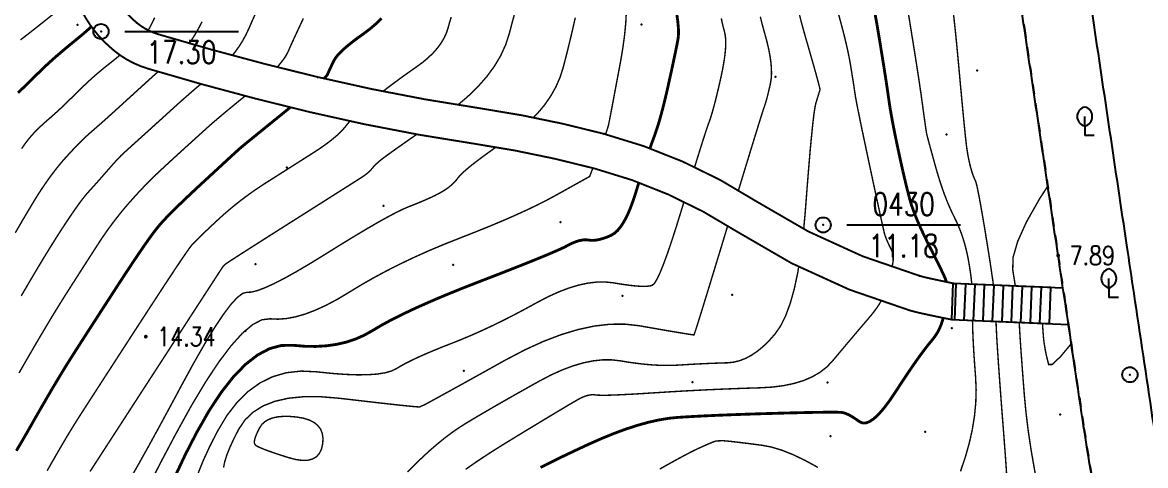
# Model space of a CAD drawing. Extents: x 940 to 2162, y 608 to 1562.
# Drawn here: x 1280.2 to 1339.5, y 795.9 to 819.3 of the extents above; entities that cross this region are included whole.
import ezdxf
from ezdxf.enums import TextEntityAlignment as Align

# ---------------------------------------------------------------- set-up
doc = ezdxf.new("R2010")
doc.units = 0
doc.header["$LTSCALE"] = 0.5
doc.header["$PDSIZE"] = 0.2
doc.linetypes.add('X6', pattern=[2, 1, -1])
doc.layers.get('0').update_dxf_attribs({"linetype": 'CONTINUOUS'})
doc.layers.add('ASSIST', color=7, linetype='CONTINUOUS', plot=False)
for name, color, linetype in [('DGX', 2, 'CONTINUOUS'), ('DLSS', 4, 'CONTINUOUS'), ('GCD', 1, 'CONTINUOUS'), ('JMD', 6, 'CONTINUOUS'), ('KZD', 1, 'CONTINUOUS'), ('SXSS', 5, 'CONTINUOUS'), ('ZBTZ', 3, 'CONTINUOUS'), ('ZDH', 1, 'CONTINUOUS')]:
    doc.layers.add(name, color=color, linetype=linetype)
doc.styles.add('HZ', font='rs.shx', dxfattribs={"width": 0.8, "bigfont": 'hztxt.shx'})
doc.linetypes.add('1161', pattern='A,0,[149,AAA.SHX,S=0.15,R=0,X=0,Y=0],-1.6', length=1.6)

# ---------------------------------------------------------------- blocks, each defined once
blk = doc.blocks.new('gc143')
for p, q in [((0, 1), (0, 2)), ((0, 1), (0, 0)), ((1, 0), (0, 0))]:
    blk.add_line(p, q)
for centre, start, end in [((0.225, 2), 102.68038, 257.31962), ((-0.225, 2), 282.68038, 77.31962)]:
    blk.add_arc(centre, 1.025, start, end)
blk = doc.blocks.new('GC200')
at = {"linetype": 'Continuous', "const_width": 0.2, "flags": 128}
blk.add_lwpolyline([(-0.1, 0, 1), (0.1, 0, 1)], format="xyb", close=True, dxfattribs=at)
blk = doc.blocks.new('gc117')
blk.add_circle((0, 0), 0.8)
blk.add_point((0, 0))

msp = doc.modelspace()

# ---------------------------------------------------------------- linework, layer by layer
at = {"layer": 'ASSIST', "linetype": 'Continuous', "flags": 128}
msp.add_lwpolyline([(1329.226, 803.58), (1334.392, 803.368), (1334.47, 805.27), (1329.304, 805.481)], close=True, dxfattribs=at)
at = {"layer": 'DGX', "linetype": 'Continuous', "const_width": 0.075, "flags": 128}
for points, elevation in [([(1280.079, 818.357), (1280.361, 818.573), (1280.666, 818.81), (1280.995, 819.069), (1281.347, 819.349), (1281.723, 819.65), (1282.122, 819.972), (1282.512, 820.289), (1282.859, 820.573), (1282.931, 820.634)], 18), ([(1310.963, 813.37), (1311.021, 813.54), (1311.068, 813.683), (1311.103, 813.796), (1311.124, 813.88), (1311.148, 813.992), (1311.187, 814.191), (1311.241, 814.475), (1311.312, 814.846), (1311.398, 815.303), (1311.5, 815.846), (1311.618, 816.475), (1311.752, 817.19), (1311.877, 817.93), (1311.972, 818.632), (1312.034, 819.298), (1312.065, 819.925)], 13), ([(1286.818, 818.866), (1286.84, 818.896), (1286.919, 819.034), (1287.026, 819.246), (1287.163, 819.531)], 17), ([(1288.981, 818.176), (1289.104, 818.342), (1289.286, 818.624), (1289.473, 818.949), (1289.665, 819.317)], 16.5), ([(1291.263, 817.539), (1291.409, 817.718), (1291.619, 818.01), (1291.809, 818.313), (1291.982, 818.629), (1292.136, 818.957), (1292.289, 819.309), (1292.462, 819.695)], 16), ([(1293.629, 816.919), (1293.764, 817.07), (1293.953, 817.31), (1294.101, 817.532), (1294.206, 817.735), (1294.298, 817.946), (1294.407, 818.189), (1294.534, 818.466), (1294.677, 818.775), (1294.837, 819.118), (1295.014, 819.494)], 15.5), ([(1302.818, 819.563), (1302.732, 819.282), (1302.655, 819.002), (1302.565, 818.726), (1302.441, 818.454), (1302.283, 818.187), (1302.091, 817.925), (1301.864, 817.668), (1301.604, 817.416), (1301.309, 817.169), (1300.979, 816.927), (1300.64, 816.689), (1300.314, 816.458), (1300.003, 816.232), (1299.706, 816.011), (1299.422, 815.797), (1299.217, 815.637)], 14.5), ([(1306.164, 819.747), (1306.029, 819.247), (1305.882, 818.687), (1305.693, 818.103), (1305.432, 817.529), (1305.098, 816.965), (1304.691, 816.411), (1304.212, 815.868), (1303.661, 815.335), (1303.169, 814.923)], 14), ([(1307.158, 814.255), (1307.345, 814.442), (1307.733, 814.903), (1308.065, 815.379), (1308.343, 815.873), (1308.564, 816.382), (1308.731, 816.908), (1308.864, 817.426), (1308.986, 817.912), (1309.097, 818.365), (1309.197, 818.785), (1309.287, 819.173), (1309.365, 819.529)], 13.5), ([(1315.666, 811.64), (1315.759, 811.942), (1315.952, 812.559), (1316.114, 813.074), (1316.248, 813.486), (1316.351, 813.796), (1316.426, 814.003), (1316.488, 814.177), (1316.554, 814.385), (1316.625, 814.628), (1316.701, 814.906), (1316.782, 815.219), (1316.867, 815.566), (1316.957, 815.949), (1317.052, 816.366), (1317.14, 816.785), (1317.209, 817.17), (1317.261, 817.522), (1317.294, 817.841), (1317.308, 818.126), (1317.305, 818.379), (1317.283, 818.598), (1317.243, 818.785), (1317.196, 818.956), (1317.152, 819.132), (1317.111, 819.312), (1317.074, 819.496)], 12), ([(1280.141, 812.61), (1280.222, 812.73), (1280.304, 812.847), (1280.386, 812.958), (1280.469, 813.065), (1280.551, 813.168), (1280.634, 813.266), (1280.718, 813.36), (1280.804, 813.453), (1280.896, 813.548), (1280.993, 813.645), (1281.096, 813.745), (1281.204, 813.847), (1281.318, 813.952), (1281.438, 814.059), (1281.563, 814.168), (1281.689, 814.277), (1281.81, 814.384), (1281.927, 814.488), (1282.039, 814.59), (1282.147, 814.689), (1282.25, 814.786), (1282.349, 814.88), (1282.443, 814.972), (1282.539, 815.066), (1282.642, 815.167), (1282.752, 815.274), (1282.869, 815.389), (1282.993, 815.51), (1283.124, 815.638), (1283.262, 815.773), (1283.407, 815.914), (1283.559, 816.059), (1283.715, 816.205), (1283.877, 816.352), (1284.044, 816.499), (1284.216, 816.646), (1284.394, 816.795), (1284.577, 816.944), (1284.765, 817.093), (1284.952, 817.242), (1285.133, 817.388), (1285.308, 817.531), (1285.332, 817.551)], 17), ([(1279.804, 808.166), (1280.199, 808.843), (1280.534, 809.41), (1280.808, 809.866), (1281.023, 810.21), (1281.208, 810.495), (1281.394, 810.769), (1281.58, 811.033), (1281.767, 811.287), (1281.954, 811.531), (1282.143, 811.765), (1282.331, 811.989), (1282.521, 812.202), (1282.707, 812.404), (1282.886, 812.595), (1283.057, 812.773), (1283.222, 812.94), (1283.378, 813.095), (1283.527, 813.238), (1283.669, 813.368), (1283.804, 813.487), (1283.932, 813.598), (1284.053, 813.704), (1284.169, 813.805), (1284.279, 813.901), (1284.384, 813.993), (1284.482, 814.08), (1284.574, 814.162), (1284.66, 814.24), (1284.761, 814.331), (1284.898, 814.455), (1285.07, 814.611), (1285.278, 814.8), (1285.52, 815.021), (1285.799, 815.275), (1286.113, 815.561), (1286.462, 815.88), (1286.816, 816.202), (1287.146, 816.499), (1287.345, 816.677)], 16.5), ([(1280.119, 804.832), (1280.561, 805.588), (1280.969, 806.277), (1281.342, 806.897), (1281.682, 807.45), (1281.987, 807.936), (1282.264, 808.368), (1282.521, 808.761), (1282.758, 809.113), (1282.974, 809.426), (1283.169, 809.7), (1283.343, 809.934), (1283.497, 810.128), (1283.63, 810.283), (1283.754, 810.419), (1283.88, 810.559), (1284.008, 810.702), (1284.138, 810.848), (1284.271, 810.997), (1284.405, 811.15), (1284.542, 811.306), (1284.681, 811.465), (1284.815, 811.62), (1284.939, 811.76), (1285.053, 811.887), (1285.157, 812.001), (1285.25, 812.101), (1285.333, 812.187), (1285.405, 812.26), (1285.467, 812.319), (1285.532, 812.379), (1285.612, 812.452), (1285.709, 812.54), (1285.821, 812.642), (1285.949, 812.758), (1286.093, 812.888), (1286.253, 813.032), (1286.428, 813.191), (1286.616, 813.36), (1286.814, 813.539), (1287.02, 813.725), (1287.235, 813.921), (1287.46, 814.125), (1287.693, 814.337), (1287.936, 814.558), (1288.188, 814.788), (1288.447, 815.022), (1288.71, 815.256), (1288.978, 815.491), (1289.25, 815.727), (1289.527, 815.963), (1289.605, 816.028)], 16), ([(1280, 800.756), (1280.423, 801.493), (1280.823, 802.183), (1281.2, 802.825), (1281.553, 803.419), (1281.884, 803.966), (1282.192, 804.466), (1282.476, 804.918), (1282.743, 805.336), (1282.996, 805.733), (1283.237, 806.109), (1283.464, 806.464), (1283.679, 806.798), (1283.881, 807.112), (1284.069, 807.404), (1284.245, 807.676), (1284.417, 807.936), (1284.595, 808.195), (1284.778, 808.451), (1284.967, 808.706), (1285.161, 808.958), (1285.36, 809.209), (1285.565, 809.458), (1285.776, 809.704), (1285.991, 809.948), (1286.208, 810.188), (1286.428, 810.425), (1286.65, 810.657), (1286.874, 810.886), (1287.101, 811.111), (1287.331, 811.332), (1287.563, 811.55), (1287.788, 811.758), (1287.997, 811.95), (1288.19, 812.128), (1288.367, 812.29), (1288.528, 812.437), (1288.673, 812.569), (1288.801, 812.686), (1288.913, 812.788), (1289.02, 812.884), (1289.133, 812.986), (1289.25, 813.092), (1289.372, 813.203), (1289.5, 813.319), (1289.633, 813.44), (1289.771, 813.565), (1289.914, 813.696), (1290.077, 813.842), (1290.275, 814.014), (1290.507, 814.212), (1290.773, 814.436), (1291.074, 814.687), (1291.409, 814.963), (1291.779, 815.265), (1291.94, 815.396)], 15.5), ([(1297.472, 814.063), (1297.371, 813.947), (1297.244, 813.791), (1297.114, 813.636), (1296.961, 813.476), (1296.787, 813.311), (1296.59, 813.143), (1296.372, 812.97), (1296.131, 812.792), (1295.869, 812.611), (1295.585, 812.424), (1295.287, 812.235), (1294.983, 812.041), (1294.674, 811.845), (1294.36, 811.645), (1294.04, 811.442), (1293.715, 811.236), (1293.385, 811.026), (1293.049, 810.813), (1292.714, 810.595), (1292.385, 810.372), (1292.063, 810.142), (1291.748, 809.906), (1291.439, 809.663), (1291.137, 809.415), (1290.841, 809.16), (1290.553, 808.9), (1290.28, 808.647), (1290.034, 808.416), (1289.815, 808.208), (1289.621, 808.022), (1289.454, 807.858), (1289.313, 807.716), (1289.199, 807.597), (1289.111, 807.5), (1289.001, 807.357), (1288.82, 807.101), (1288.567, 806.732), (1288.244, 806.25), (1287.85, 805.655), (1287.386, 804.946), (1286.85, 804.125), (1286.243, 803.19), (1285.632, 802.247), (1285.082, 801.397), (1284.594, 800.643), (1284.168, 799.983), (1283.803, 799.418), (1283.5, 798.948), (1283.259, 798.573), (1283.079, 798.292), (1282.924, 798.045), (1282.756, 797.773), (1282.576, 797.475), (1282.383, 797.15), (1282.178, 796.8), (1281.96, 796.424), (1281.729, 796.022), (1281.486, 795.594)], 14.5), ([(1300.998, 813.367), (1300.511, 813.027), (1300.064, 812.712), (1299.699, 812.453), (1299.416, 812.249), (1299.214, 812.1), (1299.094, 812.006), (1299.017, 811.941), (1298.945, 811.877), (1298.877, 811.816), (1298.815, 811.755), (1298.757, 811.697), (1298.705, 811.641), (1298.657, 811.586), (1298.614, 811.533), (1298.57, 811.48), (1298.518, 811.426), (1298.459, 811.37), (1298.392, 811.313), (1298.318, 811.254), (1298.236, 811.194), (1298.147, 811.132), (1298.051, 811.069), (1297.904, 810.976), (1297.666, 810.825), (1297.336, 810.615), (1296.915, 810.348), (1296.401, 810.022), (1295.796, 809.638), (1295.099, 809.196), (1294.31, 808.696), (1293.526, 808.199), (1292.843, 807.765), (1292.263, 807.395), (1291.784, 807.089), (1291.407, 806.846), (1291.131, 806.667), (1290.957, 806.552), (1290.885, 806.501), (1290.865, 806.482), (1290.847, 806.465), (1290.831, 806.45), (1290.816, 806.436), (1290.804, 806.424), (1290.794, 806.413), (1290.785, 806.404), (1290.779, 806.397), (1290.718, 806.306), (1290.549, 806.047), (1290.271, 805.619), (1289.883, 805.022), (1289.387, 804.256), (1288.781, 803.322), (1288.066, 802.219), (1287.242, 800.947), (1286.413, 799.668), (1285.683, 798.54), (1285.052, 797.565), (1284.519, 796.743), (1284.086, 796.073), (1283.752, 795.556)], 14), ([(1285.898, 795.213), (1286.341, 795.992), (1286.832, 796.874), (1287.373, 797.86), (1287.962, 798.949), (1288.601, 800.14), (1289.235, 801.304), (1289.81, 802.31), (1290.327, 803.158), (1290.785, 803.847), (1291.185, 804.378), (1291.527, 804.751), (1291.81, 804.965), (1292.035, 805.022), (1292.271, 805.033), (1292.587, 805.113), (1292.983, 805.262), (1293.46, 805.479), (1294.017, 805.765), (1294.655, 806.12), (1295.373, 806.543), (1296.171, 807.035), (1296.974, 807.535), (1297.705, 807.982), (1298.366, 808.377), (1298.955, 808.718), (1299.474, 809.007), (1299.921, 809.243), (1300.298, 809.426), (1300.603, 809.556), (1300.865, 809.658), (1301.112, 809.758), (1301.343, 809.855), (1301.559, 809.95), (1301.761, 810.041), (1301.946, 810.13), (1302.117, 810.217), (1302.272, 810.3), (1302.416, 810.385), (1302.551, 810.473), (1302.678, 810.566), (1302.797, 810.662), (1302.908, 810.762), (1303.01, 810.867), (1303.105, 810.975), (1303.191, 811.088), (1303.304, 811.22), (1303.48, 811.389), (1303.718, 811.594), (1304.019, 811.835), (1304.382, 812.111), (1304.808, 812.424), (1305.179, 812.69)], 13.5), ([(1286.823, 794.75), (1287.488, 796.045), (1288.269, 797.524), (1289.081, 798.996), (1289.838, 800.264), (1290.542, 801.33), (1291.193, 802.194), (1291.789, 802.855), (1292.332, 803.313), (1292.821, 803.569), (1293.256, 803.622), (1293.678, 803.602), (1294.128, 803.637), (1294.606, 803.728), (1295.113, 803.875), (1295.647, 804.078), (1296.21, 804.336), (1296.8, 804.649), (1297.418, 805.019), (1298.063, 805.411), (1298.731, 805.793), (1299.424, 806.165), (1300.14, 806.527), (1300.881, 806.88), (1301.645, 807.222), (1302.434, 807.554), (1303.246, 807.876), (1304.047, 808.19), (1304.801, 808.494), (1305.507, 808.79), (1306.165, 809.077), (1306.777, 809.355), (1307.341, 809.625), (1307.857, 809.887), (1308.327, 810.139), (1308.745, 810.372), (1309.107, 810.574), (1309.414, 810.745), (1309.665, 810.885), (1309.861, 810.995), (1310.002, 811.073), (1310.087, 811.12), (1310.117, 811.137), (1310.119, 811.138), (1310.121, 811.139), (1310.122, 811.141), (1310.124, 811.142), (1310.125, 811.144), (1310.127, 811.147), (1310.128, 811.149), (1310.129, 811.152), (1310.137, 811.174), (1310.159, 811.233), (1310.196, 811.331), (1310.248, 811.466), (1310.293, 811.585)], 13), ([(1289.451, 795.443), (1289.715, 796.111), (1290.061, 796.863), (1290.489, 797.7), (1290.98, 798.518), (1291.517, 799.213), (1292.1, 799.787), (1292.728, 800.238), (1293.402, 800.568), (1294.121, 800.775), (1294.886, 800.86), (1295.697, 800.823), (1296.492, 800.74), (1297.211, 800.686), (1297.853, 800.662), (1298.418, 800.668), (1298.907, 800.703), (1299.319, 800.768), (1299.655, 800.862), (1299.914, 800.986), (1300.153, 801.128), (1300.428, 801.278), (1300.74, 801.434), (1301.088, 801.599), (1301.473, 801.77), (1301.895, 801.949), (1302.353, 802.136), (1302.847, 802.329), (1303.366, 802.535), (1303.895, 802.759), (1304.437, 803), (1304.989, 803.258), (1305.554, 803.534), (1306.129, 803.827), (1306.716, 804.137), (1307.315, 804.465), (1307.907, 804.777), (1308.476, 805.036), (1309.021, 805.245), (1309.543, 805.403), (1310.042, 805.509), (1310.517, 805.564), (1310.968, 805.567), (1311.396, 805.52), (1311.792, 805.454), (1312.148, 805.403), (1312.464, 805.366), (1312.74, 805.344), (1312.975, 805.336), (1313.171, 805.343), (1313.326, 805.364), (1313.442, 805.4), (1313.549, 805.502), (1313.682, 805.72), (1313.84, 806.055), (1314.023, 806.506), (1314.231, 807.074), (1314.464, 807.758), (1314.722, 808.559), (1315.005, 809.476), (1315.105, 809.805)], 12)]:
    msp.add_lwpolyline(points, dxfattribs=dict(at, elevation=elevation))
at = {"layer": 'DGX', "linetype": 'Continuous', "const_width": 0.075}
for points, elevation in [([(1321.116, 820.021), (1321.297, 819.299), (1321.492, 818.594), (1321.681, 817.94), (1321.844, 817.37), (1321.982, 816.885), (1322.093, 816.484), (1322.179, 816.168), (1322.239, 815.937), (1322.274, 815.791), (1322.282, 815.729), (1322.278, 815.71), (1322.274, 815.693), (1322.27, 815.677), (1322.266, 815.663), (1322.263, 815.651), (1322.26, 815.64), (1322.257, 815.631), (1322.254, 815.623), (1322.249, 815.607), (1322.238, 815.574), (1322.223, 815.524), (1322.202, 815.456), (1322.176, 815.371), (1322.145, 815.268), (1322.108, 815.148), (1322.066, 815.011), (1322.019, 814.795), (1321.965, 814.439), (1321.906, 813.942), (1321.84, 813.306), (1321.767, 812.529), (1321.689, 811.612), (1321.604, 810.554), (1321.513, 809.357), (1321.425, 808.363)], 11), ([(1326.887, 820.121), (1327.031, 819.248), (1327.161, 818.443), (1327.279, 817.705), (1327.385, 817.036), (1327.478, 816.434), (1327.558, 815.9), (1327.626, 815.433), (1327.681, 815.035), (1327.728, 814.69), (1327.769, 814.385), (1327.806, 814.12), (1327.838, 813.893), (1327.865, 813.707), (1327.888, 813.559), (1327.905, 813.452), (1327.918, 813.384), (1327.935, 813.313), (1327.964, 813.2), (1328.005, 813.044), (1328.058, 812.845), (1328.124, 812.603), (1328.203, 812.318), (1328.293, 811.989), (1328.396, 811.618), (1328.507, 811.233), (1328.622, 810.863), (1328.74, 810.51), (1328.861, 810.171), (1328.986, 809.849), (1329.115, 809.542), (1329.247, 809.251), (1329.382, 808.975), (1329.515, 808.701), (1329.637, 808.416), (1329.75, 808.119), (1329.853, 807.811), (1329.946, 807.491), (1330.029, 807.16), (1330.102, 806.817), (1330.165, 806.463), (1330.219, 806.111), (1330.264, 805.774), (1330.3, 805.453), (1330.301, 805.441)], 9.5), ([(1317.981, 810.41), (1318.226, 811.218), (1318.541, 812.248), (1318.804, 813.106), (1319.015, 813.792), (1319.175, 814.305), (1319.283, 814.645), (1319.34, 814.813), (1319.372, 814.904), (1319.407, 815.012), (1319.444, 815.139), (1319.484, 815.285), (1319.526, 815.448), (1319.57, 815.63), (1319.617, 815.83), (1319.667, 816.048), (1319.707, 816.288), (1319.724, 816.554), (1319.72, 816.845), (1319.694, 817.162), (1319.645, 817.506), (1319.575, 817.874), (1319.482, 818.269), (1319.368, 818.689), (1319.247, 819.128), (1319.134, 819.577)], 11.5), ([(1323.246, 819.773), (1323.376, 819.3), (1323.493, 818.857), (1323.598, 818.443), (1323.689, 818.058), (1323.768, 817.702), (1323.834, 817.375), (1323.887, 817.078), (1323.932, 816.806), (1323.972, 816.554), (1324.009, 816.324), (1324.042, 816.116), (1324.071, 815.928), (1324.096, 815.762), (1324.117, 815.616), (1324.135, 815.492), (1324.16, 815.334), (1324.206, 815.086), (1324.271, 814.748), (1324.358, 814.32), (1324.464, 813.803), (1324.591, 813.197), (1324.738, 812.5), (1324.905, 811.714), (1325.072, 810.931), (1325.22, 810.242), (1325.348, 809.649), (1325.457, 809.15), (1325.546, 808.746), (1325.615, 808.437), (1325.664, 808.223), (1325.694, 808.103), (1325.717, 808.028), (1325.746, 807.946), (1325.78, 807.856), (1325.82, 807.76), (1325.865, 807.657), (1325.917, 807.546), (1325.973, 807.429), (1326.036, 807.305), (1326.092, 807.174), (1326.13, 807.035), (1326.149, 806.889), (1326.149, 806.736), (1326.131, 806.575), (1326.094, 806.407), (1326.077, 806.355)], 10.5), ([(1329.333, 819.715), (1329.431, 818.806), (1329.523, 817.878), (1329.612, 816.931), (1329.694, 816.024), (1329.769, 815.22), (1329.835, 814.518), (1329.893, 813.918), (1329.943, 813.42), (1329.986, 813.025), (1330.02, 812.731), (1330.046, 812.54), (1330.069, 812.402), (1330.092, 812.269), (1330.117, 812.141), (1330.142, 812.017), (1330.167, 811.898), (1330.194, 811.784), (1330.221, 811.675), (1330.249, 811.57), (1330.278, 811.471), (1330.306, 811.377), (1330.335, 811.288), (1330.365, 811.204), (1330.395, 811.126), (1330.425, 811.053), (1330.455, 810.985), (1330.485, 810.922), (1330.522, 810.818), (1330.57, 810.624), (1330.631, 810.341), (1330.703, 809.969), (1330.787, 809.508), (1330.882, 808.958), (1330.99, 808.319), (1331.109, 807.59), (1331.226, 806.855), (1331.326, 806.197), (1331.41, 805.615), (1331.439, 805.394)], 9), ([(1334.31, 810.633), (1333.868, 809.95), (1333.183, 808.738), (1332.72, 807.712), (1332.478, 806.872), (1332.458, 806.218), (1332.543, 805.686), (1332.596, 805.347)], 8.5), ([(1290.799, 795.766), (1290.86, 796.068), (1290.97, 796.421), (1291.13, 796.826), (1291.34, 797.281), (1291.599, 797.787), (1291.93, 798.279), (1292.356, 798.688), (1292.878, 799.015), (1293.496, 799.261), (1294.208, 799.424), (1295.016, 799.506), (1295.919, 799.506), (1296.918, 799.424), (1297.899, 799.309), (1298.752, 799.211), (1299.476, 799.129), (1300.071, 799.064), (1300.537, 799.016), (1300.874, 798.984), (1301.082, 798.968), (1301.161, 798.969), (1301.177, 798.979), (1301.196, 798.989), (1301.217, 798.999), (1301.24, 799.01), (1301.266, 799.022), (1301.294, 799.034), (1301.325, 799.046), (1301.358, 799.059), (1301.456, 799.108), (1301.679, 799.228), (1302.029, 799.419), (1302.505, 799.681), (1303.107, 800.013), (1303.835, 800.417), (1304.689, 800.892), (1305.669, 801.438), (1306.692, 801.975), (1307.674, 802.424), (1308.616, 802.784), (1309.517, 803.056), (1310.378, 803.24), (1311.198, 803.335), (1311.978, 803.341), (1312.717, 803.259), (1313.391, 803.141), (1313.977, 803.039), (1314.474, 802.954), (1314.883, 802.885), (1315.203, 802.832), (1315.434, 802.796), (1315.577, 802.776), (1315.631, 802.772), (1315.668, 802.868), (1315.759, 803.145), (1315.904, 803.605), (1316.104, 804.248), (1316.357, 805.072), (1316.665, 806.079), (1317.027, 807.267), (1317.412, 808.537)], 11.5), ([(1321.16, 806.366), (1321.11, 806.06), (1320.922, 805.185), (1320.708, 804.423), (1320.467, 803.773), (1320.199, 803.236), (1319.904, 802.81), (1319.596, 802.464), (1319.286, 802.162), (1318.975, 801.906), (1318.662, 801.694), (1318.348, 801.528), (1318.033, 801.406), (1317.716, 801.33), (1317.398, 801.298), (1317.079, 801.289), (1316.759, 801.277), (1316.438, 801.265), (1316.116, 801.25), (1315.793, 801.234), (1315.469, 801.217), (1315.143, 801.197), (1314.817, 801.177), (1314.483, 801.161), (1314.134, 801.159), (1313.771, 801.168), (1313.392, 801.19), (1312.999, 801.225), (1312.591, 801.272), (1312.169, 801.331), (1311.731, 801.403), (1311.275, 801.455), (1310.798, 801.453), (1310.298, 801.399), (1309.776, 801.291), (1309.231, 801.13), (1308.665, 800.917), (1308.077, 800.65), (1307.467, 800.33), (1306.862, 799.992), (1306.29, 799.67), (1305.752, 799.364), (1305.247, 799.075), (1304.775, 798.802), (1304.336, 798.545), (1303.931, 798.305), (1303.559, 798.081), (1303.201, 797.852), (1302.836, 797.597), (1302.464, 797.317), (1302.087, 797.01), (1301.702, 796.679), (1301.312, 796.321), (1300.915, 795.937), (1300.512, 795.528)], 11), ([(1325.497, 804.548), (1325.495, 804.544), (1325.407, 804.388), (1325.295, 804.217), (1325.159, 804.03), (1324.999, 803.826), (1324.815, 803.606), (1324.614, 803.372), (1324.403, 803.125), (1324.182, 802.865), (1323.951, 802.592), (1323.71, 802.307), (1323.46, 802.009), (1323.199, 801.698), (1322.928, 801.374), (1322.628, 801.063), (1322.276, 800.791), (1321.875, 800.558), (1321.423, 800.364), (1320.92, 800.209), (1320.367, 800.092), (1319.764, 800.015), (1319.11, 799.976), (1318.43, 799.956), (1317.748, 799.932), (1317.064, 799.904), (1316.377, 799.874), (1315.689, 799.839), (1314.998, 799.802), (1314.305, 799.761), (1313.609, 799.717), (1312.95, 799.675), (1312.367, 799.641), (1311.858, 799.615), (1311.425, 799.596), (1311.067, 799.585), (1310.784, 799.583), (1310.576, 799.588), (1310.443, 799.6), (1310.346, 799.611), (1310.244, 799.611), (1310.137, 799.599), (1310.025, 799.576), (1309.909, 799.542), (1309.788, 799.496), (1309.662, 799.439), (1309.531, 799.371), (1309.361, 799.273), (1309.114, 799.129), (1308.792, 798.938), (1308.394, 798.7), (1307.921, 798.415), (1307.372, 798.083), (1306.747, 797.705), (1306.047, 797.279), (1305.339, 796.842), (1304.691, 796.428), (1304.105, 796.038), (1303.578, 795.67)], 10.5), ([(1330.336, 803.534), (1330.336, 803.509), (1330.343, 803.143), (1330.358, 802.725), (1330.381, 802.254), (1330.412, 801.73), (1330.452, 801.154), (1330.499, 800.525), (1330.527, 799.862), (1330.507, 799.184), (1330.44, 798.491), (1330.326, 797.782), (1330.165, 797.058), (1329.956, 796.318), (1329.7, 795.564)], 9.5), ([(1331.577, 803.483), (1331.586, 803.222), (1331.613, 802.676), (1331.656, 801.978), (1331.713, 801.126), (1331.786, 800.12), (1331.872, 798.961), (1331.974, 797.648), (1332.073, 796.338), (1332.152, 795.186)], 9), ([(1332.804, 803.433), (1332.812, 803.236), (1332.831, 802.888), (1332.859, 802.437), (1332.898, 801.883), (1332.946, 801.225), (1333.003, 800.463), (1333.07, 799.598), (1333.159, 798.661), (1333.279, 797.684), (1333.432, 796.666), (1333.617, 795.608), (1333.834, 794.51), (1334.084, 793.371), (1334.365, 792.193), (1334.679, 790.973), (1335.042, 789.891), (1335.469, 789.121), (1335.96, 788.663), (1336.515, 788.519), (1337.134, 788.687), (1337.818, 789.169), (1337.912, 789.269)], 8.5), ([(1335.551, 802.31), (1334.98, 801.624), (1334.539, 801.207), (1334.354, 801.21), (1334.3, 801.42), (1334.251, 801.623), (1334.208, 801.819), (1334.171, 802.008), (1334.139, 802.19), (1334.113, 802.365), (1334.092, 802.534), (1334.077, 802.695), (1334.065, 802.844), (1334.055, 802.975), (1334.047, 803.088), (1334.04, 803.184), (1334.035, 803.261), (1334.032, 803.321), (1334.031, 803.363), (1334.031, 803.383)], 8), ([(1322.169, 795.773), (1321.494, 796.144), (1320.863, 796.446), (1320.276, 796.679), (1319.734, 796.844), (1319.236, 796.94), (1318.788, 796.998), (1318.392, 797.048), (1318.05, 797.09), (1317.76, 797.124), (1317.524, 797.15), (1317.342, 797.168), (1317.212, 797.179), (1317.135, 797.181), (1317.087, 797.18), (1317.041, 797.179), (1316.998, 797.177), (1316.957, 797.175), (1316.918, 797.174), (1316.883, 797.172), (1316.849, 797.17), (1316.819, 797.168), (1316.778, 797.16), (1316.715, 797.14), (1316.628, 797.108), (1316.519, 797.065), (1316.387, 797.009), (1316.232, 796.941), (1316.054, 796.861), (1315.853, 796.769), (1315.62, 796.658), (1315.345, 796.518), (1315.028, 796.351), (1314.669, 796.157), (1314.268, 795.934), (1313.825, 795.684)], 9.5)]:
    msp.add_lwpolyline(points, dxfattribs=dict(at, elevation=elevation))
at = {"layer": 'DGX', "color": 3, "linetype": 'Continuous', "const_width": 0.15, "flags": 128}
for points, elevation in [([(1299.137, 819.494), (1298.839, 819.202), (1298.526, 818.933), (1298.198, 818.687), (1297.88, 818.46), (1297.597, 818.245), (1297.347, 818.044), (1297.132, 817.857), (1296.951, 817.682), (1296.804, 817.521), (1296.692, 817.374), (1296.614, 817.239), (1296.555, 817.116), (1296.501, 817.003), (1296.452, 816.898), (1296.407, 816.803), (1296.367, 816.716), (1296.332, 816.639), (1296.302, 816.571), (1296.276, 816.513), (1296.22, 816.434), (1296.105, 816.314)], 15), ([(1313.307, 812.627), (1313.321, 812.668), (1313.42, 812.947), (1313.512, 813.193), (1313.6, 813.437), (1313.69, 813.706), (1313.781, 814.001), (1313.873, 814.322), (1313.966, 814.669), (1314.061, 815.042), (1314.157, 815.441), (1314.254, 815.865), (1314.347, 816.288), (1314.434, 816.68), (1314.512, 817.043), (1314.583, 817.377), (1314.647, 817.68), (1314.703, 817.954), (1314.752, 818.197), (1314.792, 818.411), (1314.815, 818.648), (1314.81, 818.958), (1314.776, 819.343), (1314.713, 819.803)], 12.5), ([(1279.951, 815.559), (1280.118, 815.722), (1280.283, 815.884), (1280.447, 816.044), (1280.609, 816.203), (1280.77, 816.361), (1280.93, 816.517), (1281.088, 816.671), (1281.245, 816.824), (1281.408, 816.98), (1281.582, 817.142), (1281.77, 817.312), (1281.969, 817.488), (1282.181, 817.671), (1282.406, 817.861), (1282.643, 818.057), (1282.892, 818.261), (1283.138, 818.463), (1283.368, 818.655), (1283.58, 818.838), (1283.774, 819.012), (1283.822, 819.056)], 17.5), ([(1294.322, 814.792), (1293.982, 814.515), (1293.464, 814.095), (1293.01, 813.727), (1292.621, 813.411), (1292.296, 813.146), (1292.035, 812.933), (1291.839, 812.772), (1291.707, 812.662), (1291.64, 812.604), (1291.606, 812.573), (1291.572, 812.542), (1291.54, 812.513), (1291.509, 812.485), (1291.48, 812.458), (1291.452, 812.433), (1291.425, 812.408), (1291.399, 812.385), (1291.349, 812.34), (1291.252, 812.251), (1291.107, 812.117), (1290.913, 811.938), (1290.672, 811.716), (1290.382, 811.448), (1290.045, 811.136), (1289.659, 810.78), (1289.266, 810.415), (1288.906, 810.076), (1288.579, 809.764), (1288.286, 809.479), (1288.025, 809.22), (1287.798, 808.987), (1287.604, 808.781), (1287.444, 808.602), (1287.283, 808.407), (1287.09, 808.155), (1286.864, 807.845), (1286.605, 807.478), (1286.314, 807.053), (1285.99, 806.571), (1285.634, 806.031), (1285.244, 805.433), (1284.851, 804.825), (1284.481, 804.255), (1284.137, 803.721), (1283.816, 803.224), (1283.52, 802.764), (1283.248, 802.34), (1283.001, 801.954), (1282.778, 801.605), (1282.558, 801.256), (1282.32, 800.87), (1282.065, 800.447), (1281.791, 799.988), (1281.5, 799.492), (1281.191, 798.959), (1280.864, 798.389), (1280.52, 797.783), (1280.178, 797.187), (1279.86, 796.65)], 15), ([(1288.291, 795.406), (1288.78, 796.448), (1289.379, 797.612), (1290.03, 798.757), (1290.678, 799.739), (1291.321, 800.558), (1291.96, 801.216), (1292.595, 801.711), (1293.226, 802.044), (1293.853, 802.214), (1294.476, 802.223), (1295.085, 802.171), (1295.669, 802.162), (1296.23, 802.195), (1296.765, 802.272), (1297.277, 802.39), (1297.764, 802.552), (1298.227, 802.756), (1298.666, 803.002), (1299.128, 803.277), (1299.66, 803.566), (1300.263, 803.87), (1300.937, 804.187), (1301.681, 804.519), (1302.495, 804.865), (1303.38, 805.225), (1304.336, 805.599), (1305.275, 805.962), (1306.112, 806.29), (1306.844, 806.581), (1307.474, 806.835), (1308, 807.054), (1308.424, 807.236), (1308.744, 807.383), (1308.96, 807.493), (1309.122, 807.578), (1309.278, 807.649), (1309.427, 807.706), (1309.569, 807.749), (1309.705, 807.778), (1309.835, 807.793), (1309.959, 807.794), (1310.076, 807.781), (1310.193, 807.767), (1310.32, 807.766), (1310.454, 807.778), (1310.597, 807.803), (1310.748, 807.84), (1310.908, 807.89), (1311.076, 807.953), (1311.252, 808.029), (1311.43, 808.136), (1311.605, 808.295), (1311.775, 808.504), (1311.941, 808.764), (1312.104, 809.075), (1312.262, 809.437), (1312.416, 809.85), (1312.567, 810.314), (1312.711, 810.787), (1312.722, 810.821)], 12.5)]:
    msp.add_lwpolyline(points, dxfattribs=dict(at, elevation=elevation))
at = {"layer": 'DGX', "color": 3, "linetype": 'Continuous', "const_width": 0.15, "elevation": 10}
for points in [[(1325.195, 819.713), (1325.29, 819.176), (1325.387, 818.6), (1325.481, 818.027), (1325.567, 817.499), (1325.644, 817.015), (1325.713, 816.576), (1325.774, 816.181), (1325.827, 815.831), (1325.872, 815.525), (1325.908, 815.264), (1325.944, 815.012), (1325.987, 814.735), (1326.039, 814.434), (1326.098, 814.107), (1326.165, 813.755), (1326.239, 813.378), (1326.322, 812.976), (1326.412, 812.549), (1326.504, 812.122), (1326.592, 811.721), (1326.677, 811.346), (1326.758, 810.997), (1326.835, 810.674), (1326.909, 810.377), (1326.979, 810.106), (1327.045, 809.861), (1327.119, 809.617), (1327.211, 809.351), (1327.322, 809.062), (1327.451, 808.751), (1327.598, 808.417), (1327.764, 808.06), (1327.948, 807.682), (1328.15, 807.28), (1328.348, 806.892), (1328.518, 806.553), (1328.661, 806.262), (1328.775, 806.021), (1328.863, 805.828), (1328.922, 805.685), (1328.954, 805.59), (1328.956, 805.57)], [(1328.785, 803.669), (1328.759, 803.559), (1328.682, 803.319), (1328.585, 803.091), (1328.47, 802.874), (1328.335, 802.668), (1328.182, 802.473), (1328.009, 802.264), (1327.817, 802.017), (1327.605, 801.732), (1327.373, 801.409), (1327.122, 801.047), (1326.851, 800.647), (1326.56, 800.208), (1326.25, 799.731), (1325.94, 799.273), (1325.652, 798.891), (1325.385, 798.585), (1325.139, 798.354), (1324.914, 798.199), (1324.711, 798.12), (1324.528, 798.117), (1324.367, 798.19), (1324.221, 798.294), (1324.083, 798.386), (1323.954, 798.466), (1323.833, 798.533), (1323.721, 798.587), (1323.617, 798.629), (1323.522, 798.659), (1323.435, 798.676), (1323.308, 798.684), (1323.09, 798.689), (1322.781, 798.689), (1322.383, 798.685), (1321.894, 798.677), (1321.315, 798.665), (1320.645, 798.649), (1319.885, 798.628), (1319.101, 798.605), (1318.358, 798.581), (1317.657, 798.556), (1316.997, 798.53), (1316.378, 798.502), (1315.801, 798.474), (1315.266, 798.444), (1314.771, 798.413), (1314.283, 798.364), (1313.766, 798.277), (1313.22, 798.154), (1312.645, 797.994), (1312.04, 797.798), (1311.407, 797.564), (1310.744, 797.294), (1310.053, 796.987), (1309.366, 796.666), (1308.717, 796.357), (1308.108, 796.057), (1307.537, 795.768)]]:
    msp.add_lwpolyline(points, dxfattribs=at)
at = {"layer": 'DGX', "linetype": 'Continuous', "const_width": 0.075, "flags": 128}
msp.add_lwpolyline([(1294.654, 798.434), (1294.284, 798.465), (1293.951, 798.467), (1293.654, 798.441), (1293.392, 798.385), (1293.167, 798.301), (1292.978, 798.188), (1292.825, 798.046), (1292.708, 797.875), (1292.618, 797.699), (1292.545, 797.54), (1292.49, 797.4), (1292.451, 797.277), (1292.43, 797.171), (1292.426, 797.084), (1292.44, 797.014), (1292.47, 796.962), (1292.532, 796.914), (1292.64, 796.856), (1292.793, 796.787), (1292.992, 796.707), (1293.236, 796.617), (1293.526, 796.517), (1293.862, 796.406), (1294.243, 796.285), (1294.624, 796.186), (1294.961, 796.141), (1295.252, 796.151), (1295.498, 796.215), (1295.699, 796.334), (1295.855, 796.507), (1295.966, 796.734), (1296.032, 797.016), (1296.048, 797.308), (1296.011, 797.568), (1295.919, 797.794), (1295.774, 797.988), (1295.575, 798.149), (1295.322, 798.277), (1295.015, 798.372)], close=True, dxfattribs=at)
at = {"layer": 'DLSS', "linetype": 'X6'}
msp.add_lwpolyline([(1337.304, 791.906, -0.016269), (1336.217, 797.847, -0.000047), (1335.237, 804.412, -0.000121), (1334.856, 806.965, -0.000007), (1333.963, 812.968, -0.000007), (1333.071, 818.963, -0.001307), (1332.463, 823.128, 0.000982), (1331.662, 828.632, 0.015736), (1330.74, 833.762, 0.019923), (1329.752, 837.646, 0.008348), (1328.721, 840.915, 0.007306), (1327.414, 844.643, 0.002568), (1326.225, 847.835, -0.002271), (1324.851, 851.515, -0.00439), (1323.437, 855.463, -0.003089), (1321.526, 861.059, -0.023169), (1321.201, 862.204, -0.008194), (1320.665, 864.67, -0.124006)], format="xyb", dxfattribs=at)
at = {"layer": 'DLSS', "linetype": 'Continuous', "flags": 128}
msp.add_lwpolyline([(1231.315, 840.292, 0.1, 0.1, -0.058071), (1242.488, 846.938, 0.1, 0.1, -0.072465), (1252.53, 849.782, 0.1, 0.1, -0.015969), (1261.943, 850.72, 0.1, 0.1, -0.054463), (1264.722, 850.605, 0.1, 0.1, -0.055512), (1269.453, 849.341, 0.1, 0.1, -0.083546), (1272.256, 847.665, 0.1, 0.1, -0.057117), (1274.901, 844.833, 0.1, 0.1, -0.047542), (1277.301, 840.848, 0.1, 0.1, -0.048475), (1280.656, 831.664, 0.1, 0.1, 0.051172), (1283.881, 822.979, 0.1, 0.1, 0.003362), (1284.932, 820.882, 0.1, 0.1, 0.017046), (1285.156, 820.477, 0.1, 0.1, 0.044609), (1285.613, 819.848, 0.1, 0.1, 0.040773), (1286.223, 819.255, 0.1, 0.1, 0.100022), (1287.342, 818.657, 0.1, 0.1, 0.014403), (1295.767, 816.394, 0.1, 0.1, 0.021655), (1304.325, 814.745, 0.1, 0.1, -0.028236), (1310.873, 813.394, 0.1, 0.1, -0.078676), (1318.914, 809.832, 0.1, 0.1, 0.072885), (1327.542, 805.891, 0.1, 0.1, 0.016249), (1327.967, 805.782, 0.1, 0.1, 0.004832), (1329.411, 805.477, 0.1, 0.1, 0)], format="xyseb", dxfattribs=at)
at = {"layer": 'DLSS', "linetype": 'Continuous', "const_width": 0.1, "flags": 128}
msp.add_lwpolyline([(1230.651, 837.334, -0.068828), (1243.262, 845.207, -0.072465), (1252.778, 847.901, -0.015969), (1262.071, 848.828, -0.054463), (1264.438, 848.73, -0.055512), (1268.763, 847.574, -0.083546), (1271.026, 846.221, -0.057117), (1273.376, 843.704, -0.047542), (1275.591, 840.028, -0.048475), (1278.819, 831.189, 0.051172), (1282.18, 822.141, 0.003362), (1283.242, 820.021, 0.017046), (1283.529, 819.503, 0.044609), (1284.184, 818.6, 0.040773), (1285.016, 817.792, 0.100022), (1286.797, 816.84, 0.014403), (1295.328, 814.549, 0.021655), (1304.047, 812.869, -0.028236), (1310.385, 811.561, -0.078676), (1317.884, 808.239, 0.072885), (1327.012, 804.07, 0.016249), (1327.557, 803.93, 0.005449), (1329.226, 803.58, 0.004832)], format="xyb", dxfattribs=at)
at = {"layer": 'JMD', "linetype": 'Continuous'}
for p, q in [((1335.113, 805.243), (1329.304, 805.481)), ((1329.396, 803.573), (1329.474, 805.474)), ((1329.896, 803.552), (1329.974, 805.454)), ((1330.395, 803.532), (1330.473, 805.433)), ((1330.895, 803.511), (1330.973, 805.413)), ((1331.395, 803.491), (1331.472, 805.393)), ((1331.894, 803.47), (1331.972, 805.372)), ((1332.394, 803.45), (1332.472, 805.352)), ((1332.893, 803.429), (1332.971, 805.331)), ((1333.393, 803.409), (1333.471, 805.311)), ((1333.892, 803.388), (1333.97, 805.29)), ((1334.392, 803.368), (1334.47, 805.27)), ((1329.226, 803.58), (1335.399, 803.327))]:
    msp.add_line(p, q, dxfattribs=at)
at = {"layer": 'KZD', "linetype": 'Continuous'}
for p, q in [((1285.58, 818.8), (1291.58, 818.8)), ((1323.701, 808.579), (1329.701, 808.579))]:
    msp.add_line(p, q, dxfattribs=at)
at = {"layer": 'SXSS', "linetype": 'Continuous'}
msp.add_lwpolyline([(1340.889, 792.683, -0.016269), (1339.845, 798.389, -0.000047), (1338.864, 804.953, -0.000121), (1338.484, 807.505, -0.000007), (1337.591, 813.508, -0.000007), (1336.699, 819.503, -0.001307), (1336.093, 823.649, 0.000982), (1335.291, 829.167, 0.015736), (1334.328, 834.524, 0.019923), (1333.268, 838.691, 0.008348), (1332.199, 842.077, 0.007306), (1330.858, 845.906, 0.002568), (1329.655, 849.133, -0.002271), (1328.293, 852.782, -0.00439), (1326.9, 856.67, -0.003089), (1325.004, 862.223, -0.023169), (1324.772, 863.041, -0.008194), (1324.262, 865.389, -0.124006)], format="xyb", dxfattribs=at)
at = {"layer": 'ZBTZ', "linetype": '1161', "flags": 128}
msp.add_lwpolyline([(1330.74, 833.762), (1327.56, 840.768), (1319.707, 863.134), (1319.598, 863.445, -0.077672), (1319.176, 867.141, -0.089807), (1319.974, 870.7, -0.089946), (1322.608, 874.728, -0.118766), (1326.471, 877.237, -0.102595), (1331.41, 877.907, -0.141061), (1335.992, 876.236, -0.020708), (1338.015, 874.629, -0.026382), (1339.616, 873.089, -0.013245), (1341.446, 871.028, -0.005397), (1345.414, 866.207, -0.028768), (1347.217, 863.684, -0.015584), (1349.754, 859.369), (1356.2, 845.721, 0.167735), (1359.482, 841.341, 0.247764), (1363.284, 840.922, 0.111916), (1366.354, 843.018, 0.069822), (1369.739, 847.866, 0.053027), (1371.017, 851.218, 0.052663), (1371.567, 854.788, -0.001571), (1370.445, 864.094, -0.002172), (1369.681, 870.852, -0.000159), (1368.865, 878.383, -0.005831), (1368.835, 878.697, -0.046402), (1368.869, 882.664, 0.020508), (1369.267, 889.274, 0.003582), (1369.284, 890.636, 0.000782), (1369.306, 897.171, 0.026584), (1369.127, 900.636, 0.003874), (1368.949, 902.217), (1368.093, 906.685, 0.009169), (1365.623, 916.544, 0.037036), (1365.013, 918.279, 0.007585), (1357.022, 935.837, 0.004872), (1343.846, 962.973, 0.008475), (1342.009, 966.513, 0.003614), (1335.854, 977.703), (1329.948, 984.969, 0.013099), (1326.606, 988.431, 0.028527), (1325.252, 989.619, 0.014737), (1320.307, 993.25, 0.008963), (1311.673, 998.981, 0.047867), (1307.452, 1001.138, 0.027113), (1298.54, 1004.116), (1269.742, 1011.439, -0.020512), (1261.532, 1014.034, -0.033977), (1256.413, 1016.291, -0.005961), (1247.965, 1020.851, -0.018837), (1245.102, 1022.585, -0.027926), (1242.305, 1024.659, -0.006734), (1232.843, 1032.749, -0.04167), (1227.657, 1038.133, -0.025832), (1220.986, 1047.25), (1219.164, 1049.83), (1198.288, 1046.029), (1190.582, 1046.64), (1190.582, 1044.115), (1180.434, 1044.141), (1180.52, 1046.834), (1175.967, 1046.977), (1177.339, 952.841), (1172.053, 952.633), (1170.186, 899.769), (1161.268, 883.069), (1145.898, 871.231), (1125.512, 864.649), (1099.71, 863.887), (1069.546, 881.138), (1074.012, 867.156), (1077.612, 862.785), (1080.531, 860.039), (1081.322, 863.46), (1088.163, 863.46), (1082.903, 845.379), (1085.515, 845.893), (1090.005, 847.604), (1092.212, 841.814), (1092.782, 840.069), (1087.738, 838.245), (1087.788, 838.75, -0.027206), (1090.093, 834.638, -0.063866), (1090.967, 832.077, -0.009428), (1091.978, 826.602, -0.010278), (1092.709, 821.525, -0.011914), (1094.112, 807.365, -0.024093), (1094.307, 800.086, -0.017627), (1093.75, 790.285, -0.007981), (1091.46, 769.142), (1090.266, 759.756, -0.034067), (1095.724, 760.461, -0.049637), (1102.31, 760.204, -0.002641), (1103.782, 759.992, -0.005392), (1104.566, 759.866, -0.072064), (1109.903, 758.132, -0.111845), (1113.518, 755.204, -0.124873), (1115.369, 751.047, -0.065747), (1115.6, 745.122, -0.036581), (1114.485, 738.437, 0.034334), (1113.46, 732.463, 0.017331), (1112.757, 721.915, 0.023383), (1112.871, 714.245, 0.035855), (1113.623, 708.636, 0.020701), (1116.171, 698.504, 0.037395), (1121.194, 685.258, 0.042521), (1127.336, 674.588, 0.023131), (1130.841, 670.01, 0.0207), (1135.246, 665.198, 0.04717), (1140.59, 660.751, 0.045763), (1146.889, 657.242, 0.082528), (1154.184, 655.363, 0.066536), (1164.053, 655.811, 0.030894), (1170.375, 657.359, 0.043452), (1174.349, 658.987, 0.053054), (1181.795, 663.882, 0.087346), (1184.777, 667.358, 0.006859), (1185.162, 668.03, -0.00631), (1185.689, 668.951, -0.030276), (1189.361, 674.398, -0.021081), (1195.179, 681.366, -0.093388), (1204.127, 688.121, -0.130561), (1213.006, 689.928, -0.010639), (1220.792, 689.303, 0.006428), (1233.29, 688.193, 0.002335), (1242.048, 687.569, 0.003845), (1247.331, 687.259, 0.198568), (1251.993, 688.913, 0.144016), (1256.476, 696.199, 0.089715), (1257.029, 702.564, -0.069383), (1257.544, 713.69, -0.036422), (1260.85, 726.238, -0.155986), (1264.056, 730.545, -0.201176), (1270.425, 731.999, -0.180181), (1276.131, 728.662, -0.023263), (1278.275, 725.774, -0.025036), (1280.027, 722.865, -0.024343), (1284.36, 713.736, 0.019447), (1289.34, 702.974, 0.019178), (1295.661, 691.692, 0.062456), (1297.592, 689.274, 0.049333), (1298.871, 688.252, 0.035102), (1301.354, 686.88, 0.031434), (1304.797, 685.537, 0.071847), (1305.499, 685.42, 0.023809), (1306.045, 685.434, 0.017093), (1307.054, 685.543, 0.043665), (1310.87, 686.431, 0.036297), (1315.467, 688.312, 0.015778), (1318.218, 689.79, 0.010859), (1322.259, 692.244, 0.021309), (1324.617, 693.893, 0.012897), (1324.725, 693.98, 0.037347), (1324.729, 698.732, 0.016633), (1324.405, 701.739, 0.020292), (1323.978, 704.074, 0.118409), (1320.61, 710.916, -0.070031), (1311.692, 725.357, -0.022972), (1306.681, 738.373, -0.0249), (1303.212, 750.825, -0.055447), (1301.993, 761.741, -0.043106), (1303.164, 775.36, -0.084624), (1307.367, 787.214, -0.274119), (1314.059, 791.099, -0.174301), (1319.049, 789.254, -0.08134), (1323.489, 784.08, -0.158868), (1326.899, 769.631, 0.115392), (1329.098, 754.723, 0.02739), (1333.464, 745.227, 0.044069), (1336.764, 740.122, 0.11721), (1341.453, 736.364, 0.097181), (1349.101, 734.424, 0.13611), (1353.055, 735.291, 0.054193), (1355.838, 737.173), (1357.4, 741.046), (1359.601, 743.988), (1358.961, 747.74, 0.012312), (1357.65, 750.599, 0.027255), (1356.292, 753.032, 0.002451), (1353.397, 757.564, -0.003279), (1351.199, 761.018, -0.001211), (1348.636, 765.126, -0.001537), (1346.63, 768.381, -0.018479), (1344.35, 772.434, -0.013579), (1341.682, 777.983, -0.01746), (1340.066, 781.958, -0.019016), (1338.839, 785.749, -0.01542), (1337.304, 791.906, -0.016269), (1336.217, 797.847, -0.000047), (1335.237, 804.412, -0.000121), (1334.856, 806.965, -0.000007), (1333.963, 812.968, -0.000007), (1333.071, 818.963, -0.001307), (1332.463, 823.128, 0.000982), (1331.662, 828.632, 0.015736), (1330.74, 833.762)], format="xyb", close=True, dxfattribs=at)
at = {"layer": 'ZDH', "linetype": 'Continuous'}
for p in [(1283.096, 819.158, 17.697), (1286.223, 819.255, 16.982), (1286.223, 819.255, 16.982), (1312.864, 819.171, 12.829), (1312.864, 819.171, 12.829), (1333.071, 818.963, 7.811), (1333.071, 818.963, 7.811), (1295.767, 816.394, 14.992), (1295.767, 816.394, 14.992), (1319.929, 816.4, 11.576), (1319.929, 816.4, 11.576), (1330.582, 816.744, 9.445), (1330.582, 816.744, 9.445), (1310.873, 813.394, 13.092), (1310.873, 813.394, 13.092), (1328.963, 813.352, 9.226), (1328.963, 813.352, 9.226), (1294.131, 811.62, 14.501), (1294.131, 811.62, 14.501), (1299.244, 809.584, 13.662), (1299.244, 809.584, 13.662), (1308.593, 808.732, 12.791), (1308.593, 808.732, 12.791), (1292.478, 806.516, 13.813), (1292.478, 806.516, 13.813), (1302.921, 806.47, 12.787), (1302.921, 806.47, 12.787), (1327.542, 805.891, 10.251), (1327.542, 805.891, 10.251), (1329.411, 805.477, 9.963), (1329.411, 805.477, 9.963), (1311.853, 804.834, 11.864), (1311.853, 804.834, 11.864), (1317.642, 804.888, 11.296), (1317.642, 804.888, 11.296), (1334.392, 803.368, 7.925), (1334.392, 803.368, 7.925), (1291.957, 802.992, 13.308), (1291.957, 802.992, 13.308), (1329.248, 803.119, 9.976), (1329.248, 803.119, 9.976), (1303.479, 800.88, 11.481), (1303.479, 800.88, 11.481), (1315.562, 800.277, 10.374), (1315.562, 800.277, 10.374), (1322.68, 800.254, 10.397), (1322.68, 800.254, 10.397), (1334.959, 798.575, 7.86), (1334.959, 798.575, 7.86), (1322.847, 797.428, 9.867), (1322.847, 797.428, 9.867), (1327.829, 797.659, 9.896), (1327.829, 797.659, 9.896), (1336.217, 797.847, 7.811), (1336.217, 797.847, 7.811)]:
    msp.add_point(p, dxfattribs=at)

# ---------------------------------------------------------------- block references
at = {"layer": 'GCD', "linetype": 'Continuous'}
ref = msp.add_blockref('GC200', (1334.856, 806.965, 7.811), dxfattribs=dict(at, xscale=0.5, yscale=0.5, zscale=0.5))
ref.add_attrib('height', '7.89', dxfattribs={"linetype": 'Continuous', "height": 1, "style": 'HZ', "width": 0.8}).set_placement((1335.456, 806.965, 7.811), align=Align.MIDDLE_LEFT)
ref = msp.add_blockref('GC200', (1286.694, 802.68, 14.341), dxfattribs=dict(at, xscale=0.5, yscale=0.5, zscale=0.5))
ref.add_attrib('height', '14.34', dxfattribs={"linetype": 'Continuous', "height": 1, "style": 'HZ', "width": 0.8}).set_placement((1287.294, 802.68, 14.341), align=Align.MIDDLE_LEFT)
at = {"layer": 'KZD', "linetype": 'Continuous', "xscale": 0.5, "yscale": 0.5}
for p in [(1284.33, 818.8, 17.299), (1322.451, 808.579, 11.175), (1338.644, 800.669, 7.865)]:
    msp.add_blockref('gc117', p, dxfattribs=at)
at = {"layer": 'ZBTZ', "linetype": 'Continuous', "xscale": 0.5, "yscale": 0.5}
for p in [(1336.26, 813.309), (1337.533, 804.755)]:
    msp.add_blockref('gc143', p, dxfattribs=at)

# ---------------------------------------------------------------- texts
at = {"layer": 'KZD', "linetype": 'Continuous', "style": 'HZ', "width": 0.8}
for s, p in [('17.30', (1288.58, 817.7)), ('0430', (1326.701, 809.679)), ('11.18', (1326.701, 807.479))]:
    msp.add_text(s, height=1.2, dxfattribs=at).set_placement(p, align=Align.MIDDLE)

doc.saveas('drawing.dxf')
